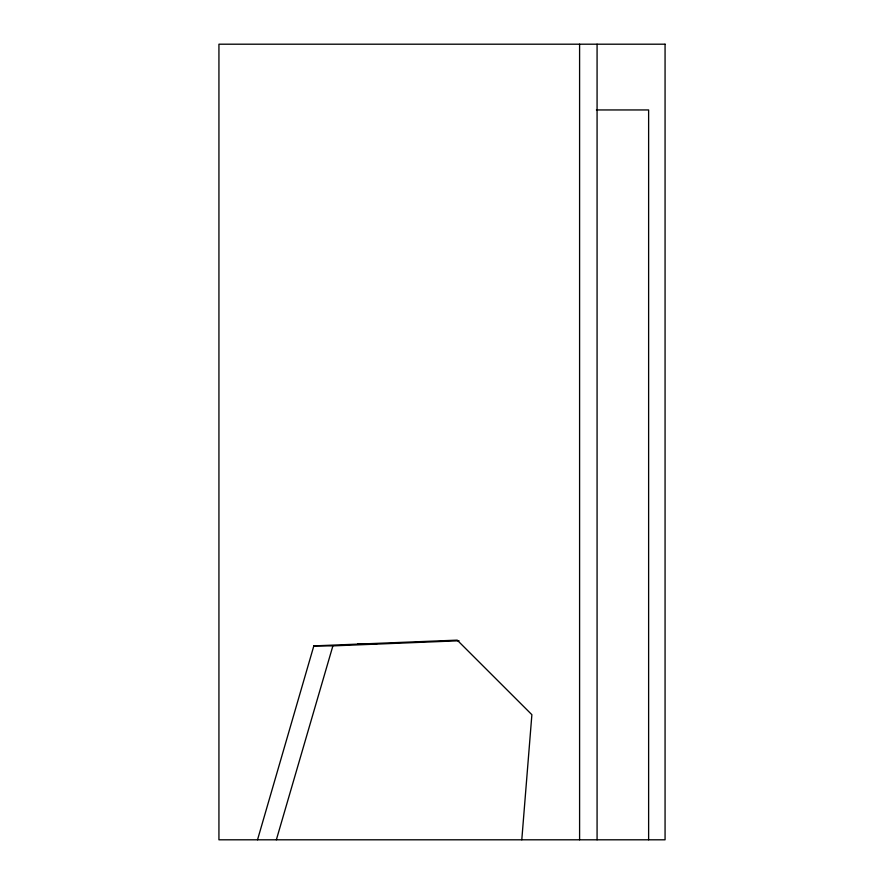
<?xml version="1.0" encoding="UTF-8"?>
<svg xmlns="http://www.w3.org/2000/svg" width="884" height="884" viewBox="0 0 884 884"><rect width="100%" height="100%" fill="white"/><g stroke="black" fill="none" stroke-linecap="round" stroke-linejoin="round"><path stroke-width="1.33" d="M521.792 839.8L531.881 714.692L457.216 640.138L313.842 645.884L257.52 839.8M276.349 839.8L332.892 645.884L459.05 640.778M596.413 109.948L648.624 109.948L648.624 839.8M357.788 643.707L377.015 643.707M313.842 645.884L332.892 645.884M597.076 44.2L597.076 839.8M579.595 44.2L579.595 839.8M665.066 44.2L218.934 44.2L218.934 839.8L665.066 839.8L665.066 44.2"/></g></svg>
